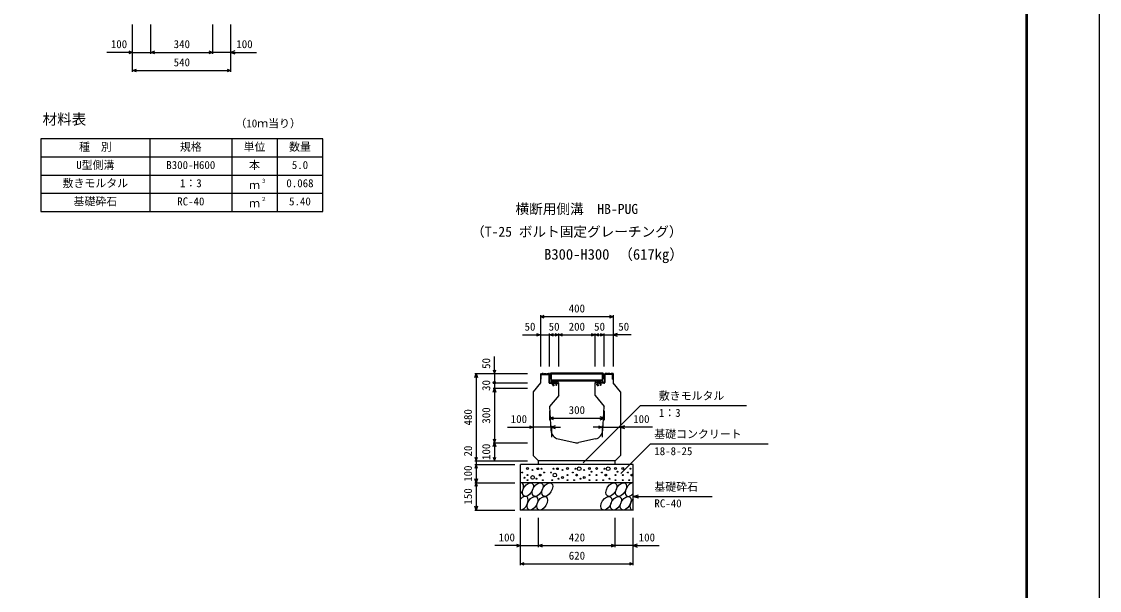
# Model space of a CAD drawing. Units: millimetres, scale not verified. Extents: x -16800 to 16800, y -5940 to 5940.
# Drawn here: x 10874 to 16800, y -296 to 2833 of the extents above; entities that cross this region are included whole.
import ezdxf
from ezdxf.enums import TextEntityAlignment as Align

# ---------------------------------------------------------------- set-up
doc = ezdxf.new("R2010")
doc.units = ezdxf.units.MM
doc.header["$LTSCALE"] = 20
doc.linetypes.add('DOTTED', pattern=[1.75, 0.25, -1.5])
for name, color, linetype, lineweight in [('0-0_DIM', 7, 'Continuous', 25), ('0-1_Defpoints', 5, 'Continuous', 25), ('0-2_HATCH', 6, 'Continuous', 25), ('0-3_HYO', 3, 'Continuous', 25), ('0-4_HYO2', 4, 'Continuous', 25), ('0-5_OUTLINE', 3, 'Continuous', 25), ('0-6_TXT', 7, 'Continuous', 25), ('0-7_WAKU', 3, 'Continuous', 25)]:
    doc.layers.add(name, color=color, linetype=linetype, lineweight=lineweight)
doc.styles.add('ＭＳ ゴシック', font='')
doc.styles.get('ＭＳ ゴシック').set_extended_font_data('MS Gothic')

msp = doc.modelspace()

# ---------------------------------------------------------------- linework, layer by layer
at = {"layer": '0-0_DIM'}
for p, q in [((11484.72, 2556.38), (11484.72, 2817.75)), ((11584.72, 2656.38), (11584.72, 2817.75)), ((11924.72, 2656.38), (11924.72, 2817.75)), ((12024.72, 2556.38), (12024.72, 2817.75)), ((11484.72, 2663.88), (11342.92, 2663.88)), ((11484.72, 2663.88), (11584.72, 2663.88)), ((11584.72, 2663.88), (11924.72, 2663.88)), ((12024.72, 2663.88), (11924.72, 2663.88)), ((12024.72, 2663.88), (12166.51, 2663.88)), ((11484.72, 2563.88), (12024.72, 2563.88)), ((13726.92, 1217.55), (13726.92, 936.69)), ((14126.92, 1210.05), (13726.92, 1210.05)), ((14126.92, 1217.55), (14126.92, 936.69)), ((13627.85, 1110.05), (13726.92, 1110.05)), ((13726.92, 1110.05), (13776.92, 1110.05)), ((13776.92, 936.69), (13776.92, 1117.55)), ((13776.92, 1110.05), (13826.92, 1110.05)), ((13826.92, 936.69), (13826.92, 1117.55)), ((13826.92, 1110.05), (14026.92, 1110.05)), ((14026.92, 936.69), (14026.92, 1117.55)), ((14026.92, 1110.05), (14076.92, 1110.05)), ((14076.92, 936.69), (14076.92, 1117.55)), ((14076.92, 1110.05), (14126.92, 1110.05)), ((14226, 1110.05), (14126.92, 1110.05)), ((13473.62, 896.69), (13473.62, 991.32)), ((13366.12, 896.69), (13656.46, 896.69)), ((13373.62, 896.69), (13373.62, 416.69)), ((13466.12, 846.69), (13656.46, 846.69)), ((13466.12, 816.69), (13656.46, 816.69)), ((14276.25, 720.92), (13961.37, 406.05)), ((14276.25, 720.92), (14860.15, 720.92)), ((13776.92, 691.68), (13776.92, 640.68)), ((14076.92, 691.68), (14076.92, 640.68)), ((13545.83, 601.88), (13686.93, 601.88)), ((13786.92, 601.88), (13686.92, 601.88)), ((13776.92, 651.28), (14076.92, 651.28)), ((13786.92, 609.38), (13786.92, 546.69)), ((13786.92, 601.88), (13836.92, 601.88)), ((14066.92, 601.88), (14016.92, 601.88)), ((14066.92, 609.38), (14066.92, 546.69)), ((14066.92, 601.88), (14166.92, 601.88)), ((14343.32, 601.88), (14166.92, 601.88)), ((13466.12, 516.69), (13656.46, 516.69)), ((14332.49, 510.34), (14168.84, 346.69)), ((14332.49, 510.34), (14979.36, 510.34)), ((13366.12, 416.69), (13656.46, 416.69)), ((13366.12, 396.69), (13585.3, 396.69)), ((13366.12, 296.69), (13585.3, 296.69)), ((13373.62, 296.69), (13373.62, 146.69)), ((14236.92, 221.69), (14265.9, 229.45)), ((14236.92, 221.69), (14670.24, 221.69)), ((14236.92, 221.69), (14265.9, 213.92)), ((13366.12, 146.69), (13585.3, 146.69)), ((13616.92, -156.74), (13616.92, 104.62)), ((13716.92, -56.74), (13716.92, 104.62)), ((14136.92, -56.74), (14136.92, 104.62)), ((14236.92, -156.74), (14236.92, 104.62)), ((13616.92, -49.24), (13475.13, -49.24)), ((13616.92, -49.24), (13716.92, -49.24)), ((13716.92, -49.24), (14136.92, -49.24)), ((14236.92, -49.24), (14136.92, -49.24)), ((14236.92, -49.24), (14378.72, -49.24)), ((13616.92, -149.24), (14236.92, -149.24))]:
    msp.add_line(p, q, dxfattribs=at)
for points in [[(11463.57, 2671.58), (11484.72, 2663.88), (11463.57, 2656.19)], [(11605.86, 2656.19), (11584.72, 2663.88), (11605.86, 2671.58)], [(11903.57, 2671.58), (11924.72, 2663.88), (11903.57, 2656.19)], [(12045.86, 2671.58), (12024.72, 2663.88), (12045.86, 2656.19)], [(11505.86, 2556.19), (11484.72, 2563.88), (11505.86, 2571.58)], [(12003.57, 2571.58), (12024.72, 2563.88), (12003.57, 2556.19)], [(13748.07, 1202.36), (13726.92, 1210.05), (13748.07, 1217.75)], [(14105.78, 1217.75), (14126.92, 1210.05), (14105.78, 1202.36)], [(13705.78, 1117.75), (13726.92, 1110.05), (13705.78, 1102.36)], [(13798.07, 1102.36), (13776.92, 1110.05), (13798.07, 1117.75)], [(13805.78, 1117.75), (13826.92, 1110.05), (13805.78, 1102.36)], [(13848.07, 1102.36), (13826.92, 1110.05), (13848.07, 1117.75)], [(14005.78, 1117.75), (14026.92, 1110.05), (14005.78, 1102.36)], [(14048.07, 1102.36), (14026.92, 1110.05), (14048.07, 1117.75)], [(14055.78, 1117.75), (14076.92, 1110.05), (14055.78, 1102.36)], [(14148.07, 1117.75), (14126.92, 1110.05), (14148.07, 1102.36)], [(13365.93, 875.54), (13373.62, 896.69), (13381.32, 875.54)], [(13465.93, 917.83), (13473.62, 896.69), (13481.32, 917.83)], [(13473.62, 896.69), (13473.62, 846.69), (13473.62, 816.69)], [(13465.93, 795.54), (13473.62, 816.69), (13481.32, 795.54)], [(13473.62, 816.69), (13473.62, 516.69), (13473.62, 416.69)], [(13798.07, 643.59), (13776.92, 651.28), (13798.07, 658.98)], [(14055.78, 643.59), (14076.92, 651.28), (14055.78, 658.98)], [(13665.78, 609.58), (13686.93, 601.88), (13665.78, 594.19)], [(13808.07, 609.58), (13786.92, 601.88), (13808.07, 594.19)], [(14045.78, 609.58), (14066.92, 601.88), (14045.78, 594.19)], [(14188.07, 609.58), (14166.92, 601.88), (14188.07, 594.19)], [(13465.93, 537.83), (13473.62, 516.69), (13481.32, 537.83)], [(13465.93, 495.54), (13473.62, 516.69), (13481.32, 495.54)], [(13365.93, 437.83), (13373.62, 416.69), (13381.32, 437.83)], [(13373.62, 416.69), (13373.62, 396.69), (13373.62, 296.69)], [(13465.93, 437.83), (13473.62, 416.69), (13481.32, 437.83)], [(13381.32, 375.54), (13373.62, 396.69), (13365.93, 375.54)], [(13381.32, 317.83), (13373.62, 296.69), (13365.93, 317.83)], [(13381.32, 275.54), (13373.62, 296.69), (13365.93, 275.54)], [(13381.32, 167.83), (13373.62, 146.69), (13365.93, 167.83)], [(13595.78, -41.55), (13616.92, -49.24), (13595.78, -56.94)], [(13738.07, -56.94), (13716.92, -49.24), (13738.07, -41.55)], [(14115.78, -41.55), (14136.92, -49.24), (14115.78, -56.94)], [(14258.07, -41.55), (14236.92, -49.24), (14258.07, -56.94)], [(13638.07, -156.94), (13616.92, -149.24), (13638.07, -141.55)], [(14215.78, -141.55), (14236.92, -149.24), (14215.78, -156.94)]]:
    msp.add_lwpolyline(points, dxfattribs=at)
msp.add_circle((13473.62, 846.69), 6, dxfattribs=at)
at = {"layer": '0-1_Defpoints'}
msp.add_lwpolyline([(0, -5940), (16800, -5940), (16800, 5940), (0, 5940)], close=True, dxfattribs=at)
at = {"layer": '0-2_HATCH'}
for p, q in [((13730.12, 866.69), (13730.12, 890.49)), ((13732.12, 892.49), (13771.72, 892.49)), ((13732.92, 896.69), (13738.92, 896.69)), ((13745.92, 896.69), (13757.92, 896.69)), ((13764.92, 896.69), (13770.92, 896.69)), ((13773.72, 890.49), (13773.72, 848.49)), ((13781.92, 899.69), (13781.92, 867.69)), ((14071.92, 899.69), (13781.92, 899.69)), ((13786.42, 899.69), (13786.42, 855.69)), ((14067.42, 893.69), (13786.42, 893.69)), ((14067.42, 855.69), (14067.42, 899.69)), ((14071.92, 867.69), (14071.92, 899.69)), ((14080.12, 890.49), (14080.12, 848.49)), ((14121.72, 892.49), (14082.12, 892.49)), ((14088.92, 896.69), (14082.92, 896.69)), ((14107.92, 896.69), (14095.92, 896.69)), ((14120.92, 896.69), (14114.92, 896.69)), ((14123.72, 866.69), (14123.72, 890.49)), ((13730.12, 866.69), (13726.92, 866.69)), ((13778.72, 843.49), (13826.92, 843.49)), ((13786.42, 867.69), (13781.92, 867.69)), ((13785.92, 855.69), (13823.92, 855.69)), ((14067.42, 861.69), (13786.42, 861.69)), ((14067.42, 855.69), (13786.42, 855.69)), ((13796.42, 854.19), (13794.42, 852.69)), ((13794.42, 846.69), (13794.42, 852.69)), ((13815.42, 846.69), (13794.42, 846.69)), ((13794.75, 852.96), (13796.42, 854.19)), ((13813.42, 854.19), (13796.42, 854.19)), ((13799.42, 846.69), (13799.42, 852.69)), ((13810.42, 846.69), (13810.42, 852.69)), ((13815.1, 852.96), (13813.42, 854.19)), ((13815.42, 846.69), (13815.42, 852.69)), ((14075.12, 843.49), (14026.92, 843.49)), ((14067.92, 855.69), (14029.92, 855.69)), ((14040.42, 854.19), (14038.42, 852.69)), ((14038.42, 846.69), (14038.42, 852.69)), ((14059.42, 846.69), (14038.42, 846.69)), ((14038.75, 852.96), (14040.42, 854.19)), ((14057.42, 854.19), (14040.42, 854.19)), ((14043.42, 846.69), (14043.42, 852.69)), ((14054.42, 846.69), (14054.42, 852.69)), ((14059.1, 852.96), (14057.42, 854.19)), ((14059.42, 846.69), (14059.42, 852.69)), ((14067.42, 867.69), (14071.92, 867.69)), ((14123.72, 866.69), (14126.92, 866.69))]:
    msp.add_line(p, q, dxfattribs=at)
at = {"layer": '0-2_HATCH', "linetype": 'DOTTED'}
for p, q in [((13795.42, 843.49), (13792.92, 842.99)), ((13792.92, 834.49), (13792.92, 842.99)), ((13795.42, 833.99), (13792.92, 834.49)), ((13795.42, 833.99), (13814.42, 833.99)), ((13798.92, 842.49), (13798.92, 834.99)), ((13810.92, 842.49), (13810.92, 834.99)), ((13814.42, 833.49), (13814.42, 833.99)), ((14039.42, 843.49), (14036.92, 842.99)), ((14036.92, 834.49), (14036.92, 842.99)), ((14039.42, 833.99), (14036.92, 834.49)), ((14058.42, 843.49), (14039.42, 843.49)), ((14039.42, 833.99), (14058.42, 833.99)), ((14039.42, 833.49), (14039.42, 833.99)), ((14058.42, 833.49), (14039.42, 833.49)), ((14042.92, 842.49), (14042.92, 834.99)), ((14054.92, 842.49), (14054.92, 834.99)), ((14060.92, 842.99), (14058.42, 843.49)), ((14058.42, 833.99), (14060.92, 834.49)), ((14058.42, 833.49), (14058.42, 833.99)), ((14060.92, 834.49), (14060.92, 842.99))]:
    msp.add_line(p, q, dxfattribs=at)
at = {"layer": '0-2_HATCH'}
for points in [[(13785.92, 855.69), (13785.92, 846.69), (13823.92, 846.69), (13823.92, 855.69)], [(14067.92, 855.69), (14067.92, 846.69), (14029.92, 846.69), (14029.92, 855.69)]]:
    msp.add_lwpolyline(points, dxfattribs=at)
at = {"layer": '0-2_HATCH', "linetype": 'DOTTED'}
for points in [[(13816.92, 842.99), (13814.42, 843.49), (13795.42, 843.49)], [(13814.42, 833.49), (13795.42, 833.49), (13795.42, 833.99)], [(13814.42, 833.99), (13816.92, 834.49), (13816.92, 842.99)]]:
    msp.add_lwpolyline(points, dxfattribs=at)
at = {"layer": '0-2_HATCH'}
for centre, radius in [((13826.92, 896.69), 3), ((13876.92, 896.69), 3), ((13926.92, 896.69), 3), ((13976.92, 896.69), 3), ((14026.92, 896.69), 3), ((13655.82, 374.74), 5), ((13683.86, 366.86), 2.5), ((13711.89, 373.87), 5), ((13732.93, 373.87), 2.5), ((13798.78, 373.87), 2.5), ((13819.81, 373.87), 5), ((13847.85, 366.86), 2.5), ((13875.89, 374.74), 5), ((13918.78, 373.87), 2.5), ((13939.81, 373.87), 10), ((13967.85, 366.86), 2.5), ((13995.89, 374.74), 5), ((14007.23, 357.17), 2.5), ((14035.73, 374.74), 5), ((14078.63, 373.87), 2.5), ((14099.66, 373.87), 10), ((14139.14, 374.74), 5), ((14150.48, 357.17), 2.5), ((14178.98, 374.74), 5), ((14221.88, 373.87), 2.5), ((13626.94, 352.85), 2.5), ((13638.8, 324.49), 2.5), ((13655.82, 338.85), 2.5), ((13655.82, 310.83), 2.5), ((13683.86, 325.72), 10), ((13704.89, 318.71), 2.5), ((13725.91, 338.85), 5), ((13739.93, 310.83), 2.5), ((13746.94, 352.85), 2.5), ((13784.76, 352.85), 2.5), ((13791.77, 310.83), 2.5), ((13805.79, 338.85), 10), ((13826.82, 318.71), 2.5), ((13847.85, 325.72), 5), ((13875.89, 338.85), 2.5), ((13875.89, 310.83), 2.5), ((13904.76, 352.85), 2.5), ((13911.77, 310.83), 2.5), ((13925.79, 338.85), 5), ((13946.82, 318.71), 2.5), ((13967.85, 325.72), 5), ((13995.89, 338.85), 2.5), ((13995.89, 310.83), 2.5), ((14035.73, 338.85), 2.5), ((14035.73, 310.83), 2.5), ((14064.61, 352.85), 2.5), ((14071.62, 310.83), 2.5), ((14085.64, 338.85), 5), ((14106.66, 318.71), 2.5), ((14139.14, 338.85), 2.5), ((14139.14, 310.83), 2.5), ((14178.98, 338.85), 2.5), ((14178.98, 310.83), 2.5), ((14207.86, 352.85), 2.5), ((14214.87, 310.83), 2.5), ((14228.89, 338.85), 5)]:
    msp.add_circle(centre, radius, dxfattribs=at)
for centre, radius, start, end in [((13732.12, 890.49), 2, 90, 179.99998), ((13732.92, 895.69), 1, 90, 179.99998), ((13738.92, 895.69), 1, 359.99998, 90), ((13745.92, 895.69), 1, 90, 179.99998), ((13757.92, 895.69), 1, 359.99998, 90), ((13764.92, 895.69), 1, 90, 179.99998), ((13770.92, 895.69), 1, 359.99998, 90), ((13771.72, 890.49), 2, 359.99998, 90), ((14082.12, 890.49), 2, 90, 180), ((14082.92, 895.69), 1, 90, 180), ((14088.92, 895.69), 1, 0, 90), ((14095.92, 895.69), 1, 90, 180), ((14107.92, 895.69), 1, 0, 90), ((14114.92, 895.69), 1, 90, 180), ((14120.92, 895.69), 1, 0, 90), ((14121.72, 890.49), 2, 0, 90), ((13778.72, 848.49), 5, 179.99998, 270), ((13796.92, 850.06), 3.62, 46.39563, 133.60437), ((13804.92, 838.06), 15.62, 69.39075, 110.60925), ((13812.92, 850.06), 3.62, 46.39563, 133.60437), ((14040.92, 850.06), 3.62, 46.39563, 133.60437), ((14048.92, 838.06), 15.62, 69.39075, 110.60925), ((14056.92, 850.06), 3.62, 46.39563, 133.60437), ((14075.12, 848.49), 5, 270, 0)]:
    msp.add_arc(centre, radius, start, end, dxfattribs=at)
at = {"layer": '0-2_HATCH', "linetype": 'DOTTED'}
for centre, radius, start, end in [((13795.92, 838.49), 5, 53.1301, 126.8699), ((13795.92, 838.99), 5, 233.1301, 306.8699), ((13804.92, 833.49), 9, 180, 0.00002), ((13804.92, 824.99), 18.5, 71.07536, 108.92465), ((13804.92, 852.49), 18.5, 251.07535, 288.92465), ((13813.92, 838.49), 5, 53.1301, 126.8699), ((13813.92, 838.99), 5, 233.1301, 306.8699), ((14039.92, 838.49), 5, 53.1301, 126.8699), ((14039.92, 838.99), 5, 233.1301, 306.8699), ((14048.92, 833.49), 9, 180, 0.00002), ((14048.92, 824.99), 18.5, 71.07536, 108.92465), ((14048.92, 852.49), 18.5, 251.07535, 288.92465), ((14057.92, 838.49), 5, 53.1301, 126.8699), ((14057.92, 838.99), 5, 233.1301, 306.8699)]:
    msp.add_arc(centre, radius, start, end, dxfattribs=at)
at = {"layer": '0-2_HATCH'}
for centre, start_param, end_param in [((13604.56, 259.16), 4.385593, 6.6745444), ((14223.07, 259.16), 0.3357715, 4.4411806), ((13629.88, 184.17), 3.5111464, 7.548991), ((14248.39, 184.17), 1.2110787, 3.5658734)]:
    msp.add_ellipse(centre, major_axis=(21.81, 35.31), ratio=0.5792, start_param=start_param, end_param=end_param, dxfattribs=at)
for centre in [(13657.77, 259.16), (13710.98, 259.16), (13764.19, 259.16), (14116.65, 259.16), (14169.86, 259.16), (13683.09, 184.17), (13736.3, 184.17), (14088.76, 184.17), (14141.97, 184.17), (14195.18, 184.17)]:
    msp.add_ellipse(centre, major_axis=(21.81, 35.31), ratio=0.5792, dxfattribs=at)
at = {"layer": '0-3_HYO'}
for p, q in [((11579.72, 2188.94), (11579.72, 1788.94)), ((12029.72, 2188.94), (12029.72, 1788.94)), ((12279.72, 2188.94), (12279.72, 1788.94)), ((10979.72, 2088.94), (12529.72, 2088.94))]:
    msp.add_line(p, q, dxfattribs=at)
msp.add_lwpolyline([(10979.72, 1788.94), (12529.72, 1788.94), (12529.72, 2188.94), (10979.72, 2188.94)], close=True, dxfattribs=at)
at = {"layer": '0-4_HYO2'}
for p, q in [((10979.72, 1988.94), (12529.72, 1988.94)), ((10979.72, 1888.94), (12529.72, 1888.94))]:
    msp.add_line(p, q, dxfattribs=at)
at = {"layer": '0-5_OUTLINE', "linetype": 'DOTTED'}
for p, q in [((13726.92, 896.69), (13726.92, 890.69)), ((13776.92, 896.69), (13726.92, 896.69)), ((13776.92, 896.69), (13776.92, 890.69)), ((14076.92, 896.69), (14076.92, 890.69)), ((14126.92, 896.69), (14076.92, 896.69)), ((14126.92, 896.69), (14126.92, 890.69))]:
    msp.add_line(p, q, dxfattribs=at)
at = {"layer": '0-5_OUTLINE'}
for p, q in [((13726.92, 890.69), (13726.92, 846.69)), ((13731.92, 895.69), (13771.92, 895.69)), ((13776.92, 890.69), (13776.92, 846.69)), ((14076.92, 890.69), (14076.92, 846.69)), ((14121.92, 895.69), (14081.92, 895.69)), ((14126.92, 890.69), (14126.92, 846.69)), ((13726.92, 846.69), (13686.92, 796.69)), ((13776.92, 846.69), (13826.92, 846.69)), ((13826.92, 776.27), (13826.92, 846.69)), ((14026.92, 776.27), (14026.92, 846.69)), ((14076.92, 846.69), (14026.92, 846.69)), ((14166.92, 796.69), (14126.92, 846.69)), ((13686.92, 796.69), (13686.92, 446.69)), ((13826.92, 776.27), (13776.92, 716.69)), ((14026.92, 776.27), (14076.92, 716.69)), ((14166.92, 796.69), (14166.92, 446.69)), ((13776.92, 716.69), (13784.71, 584.34)), ((14069.14, 584.34), (14076.92, 716.69)), ((13823.74, 538.47), (13916.04, 517.89)), ((14030.11, 538.47), (13937.81, 517.89)), ((13686.92, 446.69), (13716.92, 416.69)), ((14136.92, 416.69), (13716.92, 416.69)), ((13716.92, 396.69), (13716.92, 416.69)), ((14136.92, 416.69), (14166.92, 446.69)), ((14136.92, 396.69), (14136.92, 416.69)), ((14236.92, 396.69), (13616.92, 396.69)), ((14236.92, 146.69), (14236.92, 396.69)), ((14236.92, 296.69), (13616.92, 296.69))]:
    msp.add_line(p, q, dxfattribs=at)
msp.add_lwpolyline([(14236.92, 146.69), (13616.92, 146.69), (13616.92, 396.69)], dxfattribs=at)
for centre, radius, start, end in [((13731.92, 890.69), 5, 90, 179.99998), ((13771.92, 890.69), 5, 359.99998, 90), ((14081.92, 890.69), 5, 90, 180), ((14121.92, 890.69), 5, 0, 90), ((13834.62, 587.28), 50, 183.36646, 257.42529), ((14019.23, 587.28), 50, 282.57471, 356.63354), ((13926.92, 566.69), 50, 257.42529, 282.57471)]:
    msp.add_arc(centre, radius, start, end, dxfattribs=at)
at = {"layer": '0-7_WAKU', "lineweight": 50}
msp.add_lwpolyline([(400, -5540), (16400, -5540), (16400, 5540), (400, 5540)], close=True, dxfattribs=at)

# ---------------------------------------------------------------- texts
at = {"layer": '0-0_DIM', "style": 'ＭＳ ゴシック'}
for s, p in [('100', (11364.72, 2673.88)), ('340', (11710.25, 2673.88)), ('100', (12054.72, 2673.88)), ('540', (11710.25, 2573.88)), ('400', (13881.92, 1220.05)), ('50', (13639.32, 1120.05)), ('50', (13771.92, 1120.05)), ('200', (13881.92, 1120.05)), ('50', (14021.92, 1120.05)), ('50', (14154.53, 1120.05)), ('敷きモルタル', (14377.49, 739.66)), ('300', (13881.92, 661.28)), ('100', (13563.44, 611.88)), ('100', (14236.67, 611.88)), ('1：3', (14377.49, 645.84)), ('基礎コンクリート', (14352.49, 529.08)), ('18-8-25', (14352.49, 435.26)), ('基礎砕石', (14353.24, 238.86)), ('RC-40', (14353.24, 148.17)), ('100', (13496.92, -39.24)), ('420', (13882.46, -39.24)), ('100', (14266.92, -39.24)), ('620', (13882.46, -139.24))]:
    msp.add_text(s, height=43.99, dxfattribs=at).set_placement(p, align=Align.BOTTOM_LEFT)
for s, p in [('50', (13463.62, 922.73)), ('30', (13463.62, 801.69)), ('480', (13363.62, 611.69)), ('300', (13463.62, 621.69)), ('20', (13363.62, 441)), ('100', (13463.62, 421.69)), ('100', (13363.62, 301.69)), ('150', (13363.62, 176.69))]:
    msp.add_text(s, height=43.99, rotation=90, dxfattribs=at).set_placement(p, align=Align.BOTTOM_LEFT)
at = {"layer": '0-6_TXT', "style": 'ＭＳ ゴシック'}
for s, height, p in [('材料表', 58.65, (10989.72, 2248.94)), ('（10ｍ当り）', 43.99, (12049.72, 2237.94)), ('種\u3000別', 43.99, (11189.72, 2108.94)), ('規格', 43.99, (11744.72, 2108.94)), ('単位', 43.99, (12094.72, 2108.94)), ('数量', 43.99, (12344.72, 2108.94)), ('U型側溝', 43.99, (11174.72, 2008.94)), ('B300-H600', 43.99, (11669.72, 2008.94)), ('本', 43.99, (12124.72, 2008.94)), ('5.0', 43.99, (12359.72, 2008.94)), ('敷きモルタル', 43.99, (11099.72, 1908.94)), ('1：3', 43.99, (11744.72, 1908.94)), ('３', 21.99, (12190.26, 1939.31)), ('0.068', 43.99, (12329.72, 1908.94)), ('ｍ', 43.99, (12124.72, 1898.94)), ('基礎砕石', 43.99, (11159.72, 1808.94)), ('RC-40', 43.99, (11729.72, 1808.94)), ('ｍ', 43.99, (12124.72, 1798.94)), ('２', 21.99, (12190.26, 1839.31)), ('5.40', 43.99, (12344.72, 1808.94)), ('横断用側溝\u3000HB-PUG', 54.99, (13589.42, 1758.57)), ('（T-25 ボルト固定グレーチング）', 54.99, (13345.67, 1633.57)), ('B300-H300', 58.65, (13746.92, 1506.07)), ('（617kg）', 58.65, (14155.29, 1506.07))]:
    msp.add_text(s, height=height, dxfattribs=at).set_placement(p, align=Align.BOTTOM_LEFT)

doc.saveas('drawing.dxf')
